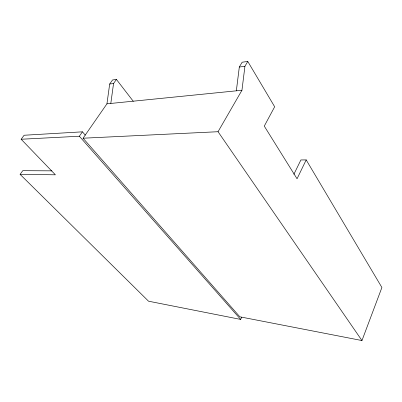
<?xml version="1.0" encoding="UTF-8"?>
<svg xmlns="http://www.w3.org/2000/svg" width="402" height="402" viewBox="0 0 402 402"><rect width="100%" height="100%" fill="white"/><g stroke="black" fill="none" stroke-linecap="round" stroke-linejoin="round"><path stroke-width="0.6" d="M236.346 90.822L239.316 67.023L242.165 62.215L247.773 61.451L274.666 106.771L264.27 126.112L297.048 178.774L306.193 159.911L300.887 159.961L293.872 174.292M133.273 101.284L116.419 79.435L112.545 79.968L109.681 84.033L106.942 103.832L83.063 138.213L218.045 131.715L241.954 90.259L244.929 66.29L247.773 61.451M110.806 103.445L113.55 83.526L116.419 79.435M83.063 138.213L239.848 316.806L361.966 340.549L381.9 287.5L306.193 159.911M51.923 170.845L22.783 170.679L20.1 174.367L148.544 301.204L240.652 319.409L241.702 317.198M82.435 131.831L24.14 135.248L21.145 139.248L79.355 136.238L82.435 131.831L85.325 135.142M109.681 84.033L113.55 83.526M239.316 67.023L244.929 66.29M106.942 103.832L241.954 90.259M20.1 174.367L55.391 174.805L21.145 139.248M79.355 136.238L240.652 319.409M218.045 131.715L361.966 340.549"/></g></svg>
